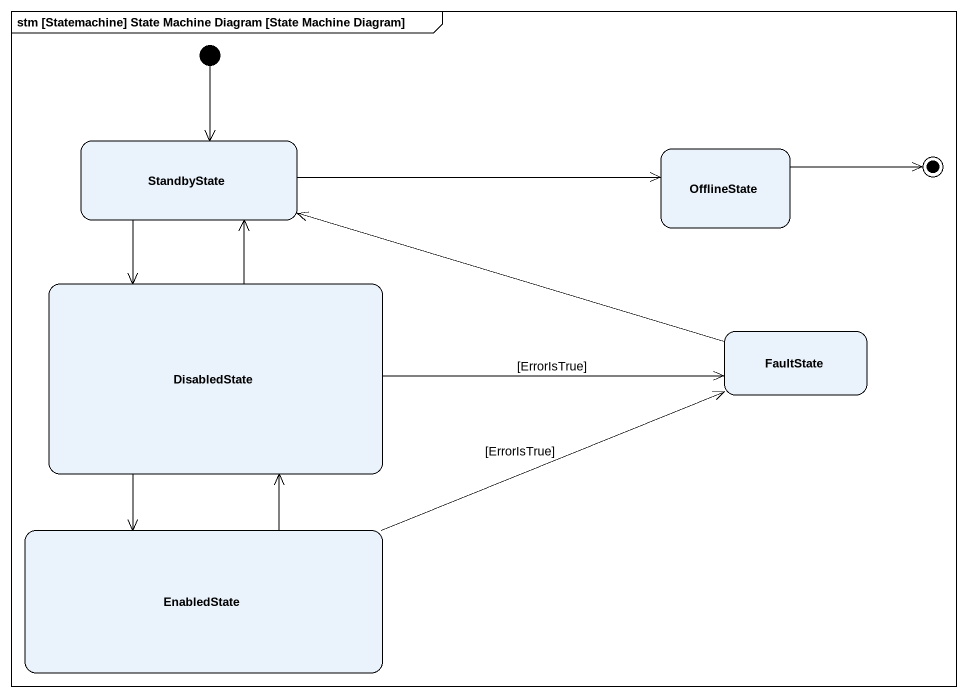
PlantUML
@startuml
mainframe stm [Statemachine] State Machine Diagram [State Machine Diagram]
hide empty description
state StandbyState
state OfflineState
state DisabledState
state FaultState
state EnabledState
[*] --> StandbyState
StandbyState -right-> OfflineState
StandbyState --> DisabledState
DisabledState -up-> StandbyState
DisabledState -right-> FaultState : [ErrorIsTrue]
DisabledState --> EnabledState
FaultState -left-> StandbyState
EnabledState -up-> DisabledState
EnabledState -right-> FaultState : [ErrorIsTrue]
OfflineState -right-> [*]
@enduml
